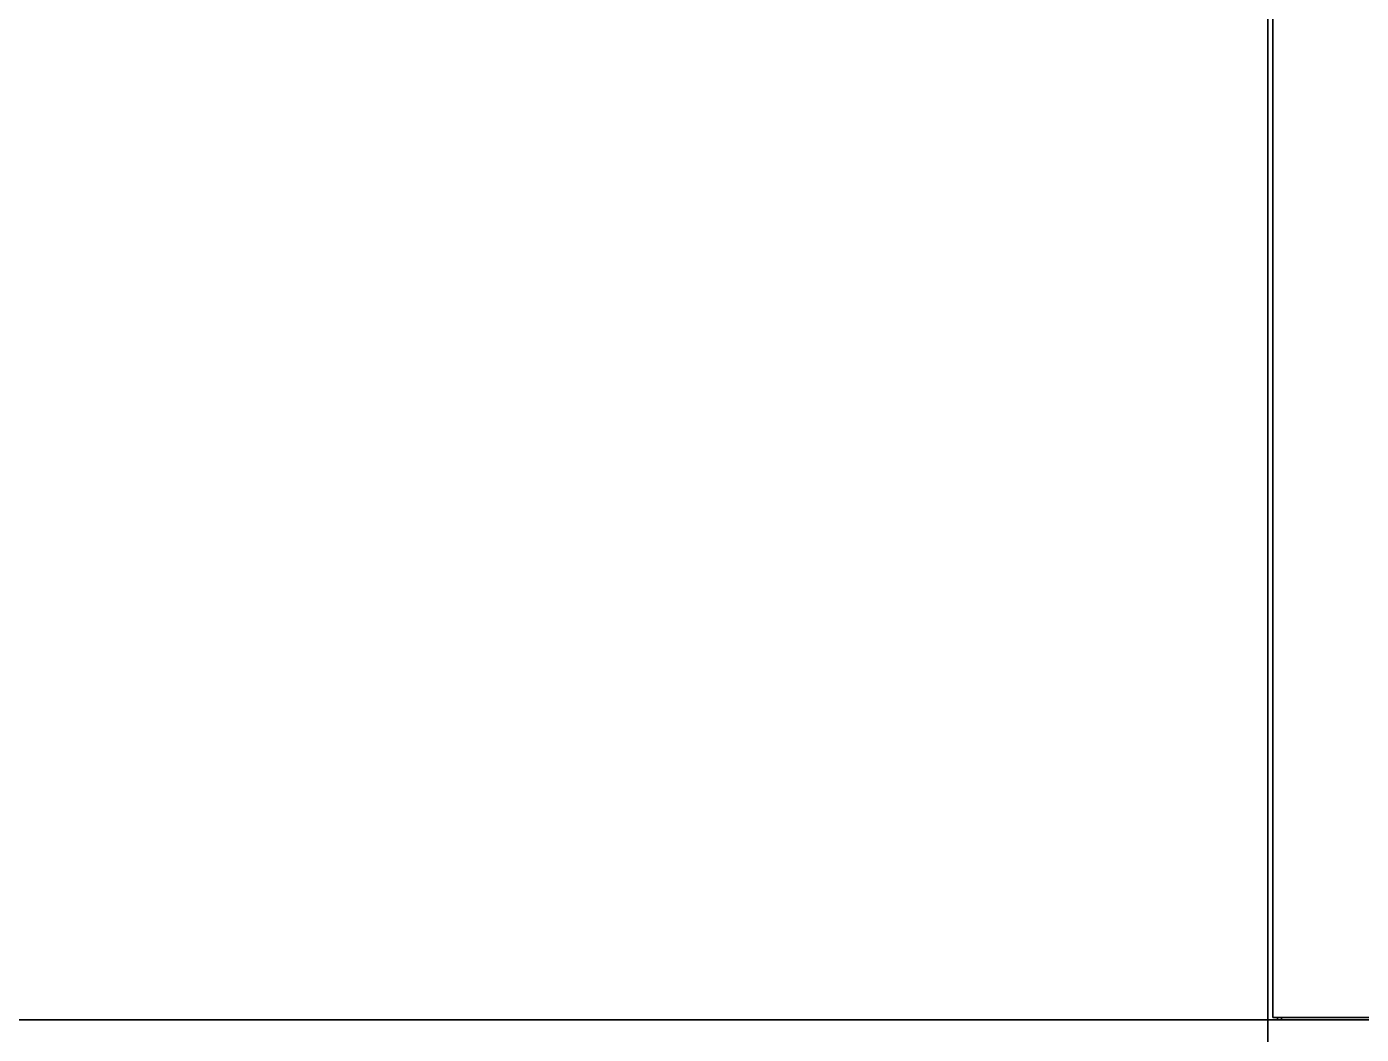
# Model space of a CAD drawing. Header units: inches. Extents: x 786 to 5755, y -850 to 3635.
# Drawn here: x 3467 to 3603.3, y 1343.7 to 1446.6 of the extents above; entities that cross this region are included whole.
import ezdxf

# ---------------------------------------------------------------- set-up
doc = ezdxf.new("R2010")
doc.units = ezdxf.units.IN
doc.layers.add('1', color=7, linetype='Continuous', true_color=0xffffff)

msp = doc.modelspace()

# ---------------------------------------------------------------- linework, layer by layer
at = {"layer": '1', "color": 7, "linetype": 'Continuous', "lineweight": 35}
for p, q in [((3593.74, 2088.63), (3593.74, 1342.13)), ((3594.24, 2088.38), (3594.24, 1345.38)), ((3594.24, 1345.38), (4057.74, 1345.38)), ((3594.74, 1345.38), (3594.74, 1345.13)), ((3595.14, 1345.13), (3595.14, 1345.38)), ((3398.74, 1345.13), (3577.91, 1345.13)), ((3577.91, 1345.13), (3398.74, 1345.13)), ((3577.91, 1345.13), (3579.33, 1345.13)), ((3579.33, 1345.13), (3577.91, 1345.13)), ((3579.33, 1345.13), (3593.08, 1345.13)), ((3593.08, 1345.13), (3579.33, 1345.13)), ((3593.08, 1345.13), (3593.79, 1345.13)), ((3593.79, 1345.13), (3996.34, 1345.13))]:
    msp.add_line(p, q, dxfattribs=at)

doc.saveas('drawing.dxf')
